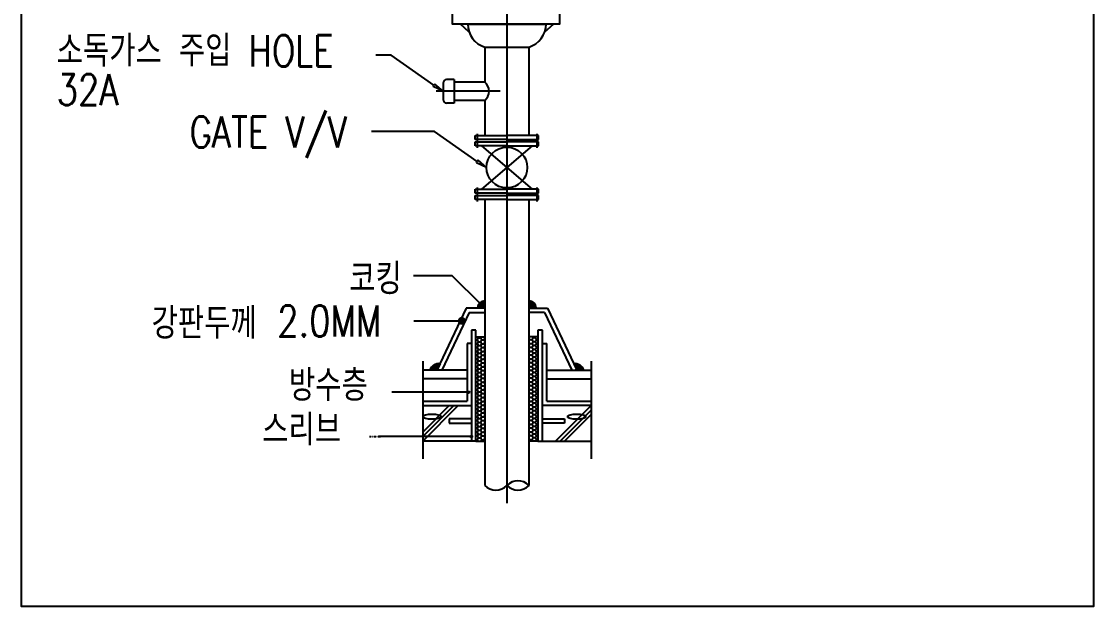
# Model space of a CAD drawing. Header units: millimetres. Extents: x 98929 to 11941380, y 952 to 54154.
# Drawn here: x 107431 to 117791, y 16390 to 22039 of the extents above; entities that cross this region are included whole.
import ezdxf

# ---------------------------------------------------------------- set-up
doc = ezdxf.new("R2010")
doc.units = ezdxf.units.MM
doc.linetypes.add('CENTER', pattern=[2, 1.25, -0.25, 0.25, -0.25])
doc.linetypes.add('DASHDOT', pattern=[1, 0.5, -0.25, 0, -0.25])
for name, color, linetype in [('ASS1OFF', 7, 'Continuous'), ('YHJ', 1, 'Continuous'), ('YHJ-1', 7, 'DASHDOT')]:
    doc.layers.add(name, color=color, linetype=linetype)
doc.styles.add('HGTXT', font='romans.shx', dxfattribs={"bigfont": 'WHGTXT.shx'})

msp = doc.modelspace()

# ---------------------------------------------------------------- hatches: boundary and pattern name
at = {"layer": 'ASS1OFF', "linetype": 'Continuous'}
h = msp.add_hatch(dxfattribs=at)
h.set_pattern_fill('HONEY', color=6, scale=6.748492, style=0)
h.set_pattern_definition([(0, (13242.585, -39764.32), (32.1396938, 18.5558564), [21.426463, -42.852925]), (120, (13242.585, -39764.32), (-32.13969, 18.555863), [21.426463, -42.852925]), (60, (13242.585, -39764.32), (3.8e-06, 37.1117195), [-42.852925, 21.426463])])
h.paths.add_polyline_path([(111821.9, 17987.8), (111907.6, 17987.8), (111907.6, 18993.8), (111821.9, 18993.8)])
h = msp.add_hatch(dxfattribs=at)
h.set_pattern_fill('HONEY', color=6, scale=6.748492, style=0)
h.set_pattern_definition([(180, (211000.803, -39764.32), (-32.1396938, 18.5558564), [21.426463, -42.852925]), (60, (211000.803, -39764.32), (32.13969, 18.555863), [21.426463, -42.852925]), (120, (211000.803, -39764.32), (-3.8e-06, 37.1117195), [-42.852925, 21.426463])])
h.paths.add_polyline_path([(112421.4, 17987.8), (112335.8, 17987.8), (112335.8, 18993.8), (112421.4, 18993.8)])

# ---------------------------------------------------------------- linework, layer by layer
at = {"color": 6}
for p, q in [((111592, 19583.1), (111219.7, 19583.1)), ((111875.7, 19302), (111592, 19583.1)), ((111839.3, 19273.2), (111906.9, 19340.7)), ((111839.3, 19272.3), (111907.6, 19340.5)), ((111907.6, 19272.5), (111839.3, 19272.7)), ((111839.4, 19274.1), (111905.9, 19340.7)), ((111839.4, 19276), (111904.1, 19340.6)), ((111839.4, 19275), (111905, 19340.6)), ((111839.5, 19276.9), (111903.1, 19340.5)), ((111839.6, 19277.9), (111902.1, 19340.5)), ((111839.6, 19278.9), (111901.1, 19340.4)), ((111839.8, 19279.9), (111900.1, 19340.3)), ((111839.9, 19281), (111899.1, 19340.2)), ((111848.6, 19272.6), (111839.9, 19281.3)), ((111840, 19282), (111898, 19340)), ((111849.6, 19272.6), (111840, 19282.1)), ((111840.2, 19283.1), (111897, 19339.9)), ((111850.5, 19272.6), (111840.2, 19282.9)), ((111851.4, 19272.6), (111840.3, 19283.7)), ((111840.4, 19284.2), (111895.9, 19339.7)), ((111852.3, 19272.6), (111840.4, 19284.5)), ((111840.6, 19272.7), (111907.6, 19339.6)), ((111840.6, 19285.3), (111894.8, 19339.5)), ((111853.2, 19272.6), (111840.6, 19285.3)), ((111854.1, 19272.6), (111840.7, 19286)), ((111840.8, 19286.4), (111893.6, 19339.3)), ((111855, 19272.6), (111840.9, 19286.8)), ((111841, 19287.6), (111892.5, 19339)), ((111855.9, 19272.6), (111841, 19287.5)), ((111856.8, 19272.6), (111841.2, 19288.3)), ((111841.3, 19288.8), (111891.3, 19338.7)), ((111857.8, 19272.6), (111841.4, 19289)), ((111841.6, 19272.7), (111907.6, 19338.7)), ((111841.6, 19290), (111890, 19338.4)), ((111858.7, 19272.6), (111841.6, 19289.7)), ((111859.6, 19272.6), (111841.7, 19290.4)), ((111860.5, 19272.6), (111841.9, 19291.1)), ((111842, 19291.2), (111888.8, 19338.1)), ((111861.4, 19272.6), (111842.2, 19291.8)), ((111842.4, 19292.5), (111887.5, 19337.7)), ((111862.3, 19272.6), (111842.4, 19292.5)), ((111842.5, 19272.7), (111907.6, 19337.8)), ((111863.2, 19272.6), (111842.6, 19293.2)), ((111842.8, 19293.9), (111886.2, 19337.2)), ((111864.1, 19272.6), (111842.8, 19293.9)), ((111865, 19272.6), (111843, 19294.6)), ((111843.3, 19295.3), (111884.8, 19336.8)), ((111866, 19272.6), (111843.3, 19295.3)), ((111843.4, 19272.6), (111907.6, 19336.9)), ((111866.9, 19272.6), (111843.5, 19295.9)), ((111843.8, 19296.7), (111883.3, 19336.2)), ((111867.8, 19272.6), (111843.8, 19296.6)), ((111868.7, 19272.6), (111844, 19297.3)), ((111844.3, 19272.6), (111907.6, 19336)), ((111869.6, 19272.6), (111844.3, 19297.9)), ((111844.4, 19298.2), (111881.8, 19335.7)), ((111870.5, 19272.6), (111844.5, 19298.5)), ((111871.4, 19272.6), (111844.8, 19299.2)), ((111845, 19299.8), (111880.3, 19335)), ((111872.3, 19272.6), (111845.1, 19299.8)), ((111845.2, 19272.6), (111907.6, 19335.1)), ((111873.2, 19272.6), (111845.3, 19300.5)), ((111874.2, 19272.6), (111845.6, 19301.1)), ((111845.8, 19301.4), (111878.6, 19334.2)), ((111875.1, 19272.6), (111845.9, 19301.7)), ((111876, 19272.5), (111846.2, 19302.3)), ((111876.9, 19272.5), (111846.5, 19302.9)), ((111846.7, 19303.2), (111876.8, 19333.4)), ((111877.8, 19272.5), (111846.8, 19303.5)), ((111878.7, 19272.5), (111847.1, 19304.1)), ((111879.6, 19272.5), (111847.4, 19304.7)), ((111847.7, 19305.1), (111874.9, 19332.4)), ((111880.5, 19272.5), (111847.8, 19305.3)), ((111881.4, 19272.5), (111848.1, 19305.9)), ((111882.4, 19272.5), (111848.4, 19306.5)), ((111848.8, 19272.6), (111907.6, 19331.4)), ((111883.3, 19272.5), (111848.8, 19307)), ((111848.9, 19307.2), (111872.8, 19331.2)), ((111884.2, 19272.5), (111849.1, 19307.6)), ((111885.1, 19272.5), (111849.4, 19308.2)), ((111849.7, 19272.6), (111907.6, 19330.5)), ((111886, 19272.5), (111849.8, 19308.7)), ((111886.9, 19272.5), (111850.1, 19309.3)), ((111850.3, 19309.6), (111870.4, 19329.7)), ((111887.8, 19272.5), (111850.5, 19309.8)), ((111850.6, 19272.6), (111907.6, 19329.6)), ((111888.7, 19272.5), (111850.9, 19310.4)), ((111889.6, 19272.5), (111851.2, 19310.9)), ((111851.5, 19272.6), (111907.6, 19328.7)), ((111890.6, 19272.5), (111851.6, 19311.5)), ((111891.5, 19272.5), (111852, 19312)), ((111852.3, 19312.5), (111867.6, 19327.7)), ((111892.4, 19272.5), (111852.3, 19312.5)), ((111852.4, 19272.6), (111907.6, 19327.8)), ((111893.3, 19272.5), (111852.7, 19313.1)), ((111894.2, 19272.5), (111853.1, 19313.6)), ((111853.3, 19272.6), (111907.6, 19326.9)), ((111895.1, 19272.5), (111853.5, 19314.1)), ((111896, 19272.5), (111853.9, 19314.6)), ((111854.2, 19272.6), (111907.6, 19326)), ((111896.9, 19272.5), (111854.3, 19315.1)), ((111897.8, 19272.5), (111854.7, 19315.6)), ((111855.1, 19272.6), (111907.6, 19325.1)), ((111855.7, 19316.7), (111863.3, 19324.4)), ((111856, 19272.6), (111907.6, 19324.2)), ((111901.5, 19272.5), (111856.4, 19317.6)), ((111902.4, 19272.5), (111856.8, 19318.1)), ((111856.9, 19272.6), (111907.6, 19323.2)), ((111903.3, 19272.5), (111857.2, 19318.5)), ((111904.2, 19272.5), (111857.7, 19319)), ((111857.9, 19272.6), (111907.6, 19322.3)), ((111905.1, 19272.5), (111858.1, 19319.5)), ((111906, 19272.5), (111858.6, 19319.9)), ((111858.8, 19272.6), (111907.6, 19321.4)), ((111907, 19272.5), (111859, 19320.4)), ((111907.6, 19272.7), (111859.5, 19320.8)), ((111859.7, 19272.6), (111907.6, 19320.5)), ((111907.6, 19273.6), (111859.9, 19321.3)), ((111907.6, 19274.5), (111860.4, 19321.7)), ((111860.6, 19272.6), (111907.6, 19319.6)), ((111907.6, 19275.5), (111860.9, 19322.2)), ((111907.6, 19276.4), (111861.3, 19322.6)), ((111861.5, 19272.6), (111907.6, 19318.7)), ((111907.6, 19277.3), (111861.8, 19323.1)), ((111907.6, 19278.2), (111862.3, 19323.5)), ((111862.4, 19272.6), (111907.6, 19317.8)), ((111863.3, 19272.6), (111907.6, 19316.9)), ((111907.6, 19281.8), (111864.2, 19325.2)), ((111864.2, 19272.6), (111907.6, 19316)), ((111907.6, 19282.7), (111864.7, 19325.6)), ((111865.1, 19272.6), (111907.6, 19315.1)), ((111907.6, 19283.6), (111865.2, 19326)), ((111907.6, 19284.5), (111865.8, 19326.4)), ((111866, 19272.6), (111907.6, 19314.2)), ((111907.6, 19285.4), (111866.3, 19326.8)), ((111907.6, 19286.4), (111866.8, 19327.2)), ((111866.9, 19272.6), (111907.6, 19313.3)), ((111907.6, 19287.3), (111867.3, 19327.5)), ((111907.6, 19288.2), (111867.8, 19327.9)), ((111867.8, 19272.6), (111907.6, 19312.3)), ((111907.6, 19289.1), (111868.4, 19328.3)), ((111868.7, 19272.6), (111907.6, 19311.4)), ((111907.6, 19290), (111868.9, 19328.7)), ((111907.6, 19290.9), (111869.4, 19329)), ((111869.6, 19272.6), (111907.6, 19310.5)), ((111907.6, 19291.8), (111870, 19329.4)), ((111907.6, 19292.7), (111870.5, 19329.8)), ((111870.5, 19272.6), (111907.6, 19309.6)), ((111907.6, 19293.6), (111871.1, 19330.1)), ((111871.4, 19272.6), (111907.6, 19308.7)), ((111907.6, 19294.5), (111871.6, 19330.5)), ((111907.6, 19295.4), (111872.2, 19330.8)), ((111872.3, 19272.6), (111907.6, 19307.8)), ((111907.6, 19296.3), (111872.8, 19331.2)), ((111873.2, 19272.6), (111907.6, 19306.9)), ((111907.6, 19297.3), (111873.4, 19331.5)), ((111907.6, 19298.2), (111873.9, 19331.8)), ((111874.2, 19272.6), (111907.6, 19306)), ((111907.6, 19299.1), (111874.5, 19332.1)), ((111907.6, 19300), (111875.1, 19332.5)), ((111875.1, 19272.6), (111907.6, 19305.1)), ((111907.6, 19300.9), (111875.7, 19332.8)), ((111876, 19272.5), (111907.6, 19304.2)), ((111907.6, 19301.8), (111876.3, 19333.1)), ((111907.6, 19302.7), (111876.9, 19333.4)), ((111876.9, 19272.5), (111907.6, 19303.3)), ((111907.6, 19303.6), (111877.5, 19333.7)), ((111877.8, 19272.5), (111907.6, 19302.4)), ((111907.6, 19304.5), (111878.1, 19334)), ((111907.6, 19305.4), (111878.7, 19334.3)), ((111878.7, 19272.5), (111907.6, 19301.4)), ((111907.6, 19306.3), (111879.3, 19334.6)), ((111879.6, 19272.5), (111907.6, 19300.5)), ((111907.6, 19307.2), (111880, 19334.9)), ((111880.5, 19272.5), (111907.6, 19299.6)), ((111907.6, 19308.2), (111880.6, 19335.1)), ((111907.6, 19309.1), (111881.2, 19335.4)), ((111881.4, 19272.5), (111907.6, 19298.7)), ((111907.6, 19310), (111881.9, 19335.7)), ((111882.3, 19272.5), (111907.6, 19297.8)), ((111907.6, 19310.9), (111882.5, 19335.9)), ((111907.6, 19311.8), (111883.2, 19336.2)), ((111883.2, 19272.5), (111907.6, 19296.9)), ((111907.6, 19312.7), (111883.8, 19336.4)), ((111884.1, 19272.5), (111907.6, 19296)), ((111907.6, 19313.6), (111884.5, 19336.7)), ((111885, 19272.5), (111907.6, 19295.1)), ((111907.6, 19314.5), (111885.2, 19336.9)), ((111907.6, 19315.4), (111885.9, 19337.1)), ((111885.9, 19272.5), (111907.6, 19294.2)), ((111907.6, 19316.3), (111886.5, 19337.4)), ((111886.8, 19272.5), (111907.6, 19293.3)), ((111907.6, 19317.2), (111887.2, 19337.6)), ((111887.7, 19272.5), (111907.6, 19292.4)), ((111907.6, 19318.2), (111887.9, 19337.8)), ((111907.6, 19319.1), (111888.6, 19338)), ((111888.6, 19272.5), (111907.6, 19291.5)), ((111907.6, 19320), (111889.3, 19338.2)), ((111889.5, 19272.5), (111907.6, 19290.5)), ((111907.6, 19320.9), (111890.1, 19338.4)), ((111890.5, 19272.5), (111907.6, 19289.6)), ((111907.6, 19321.8), (111890.8, 19338.6)), ((111891.4, 19272.5), (111907.6, 19288.7)), ((111907.6, 19322.7), (111891.5, 19338.8)), ((111907.6, 19323.6), (111892.2, 19338.9)), ((111892.3, 19272.5), (111907.6, 19287.8)), ((111907.6, 19324.5), (111893, 19339.1)), ((111893.2, 19272.5), (111907.6, 19286.9)), ((111907.6, 19325.4), (111893.7, 19339.3)), ((111894.1, 19272.5), (111907.6, 19286)), ((111907.6, 19326.3), (111894.5, 19339.4)), ((111895, 19272.5), (111907.6, 19285.1)), ((111907.6, 19327.2), (111895.2, 19339.6)), ((111895.9, 19272.5), (111907.6, 19284.2)), ((111907.6, 19328.1), (111896, 19339.7)), ((111907.6, 19329.1), (111896.8, 19339.8)), ((111896.8, 19272.5), (111907.6, 19283.3)), ((111907.6, 19330), (111897.6, 19340)), ((111897.7, 19272.5), (111907.6, 19282.4)), ((111907.6, 19330.9), (111898.4, 19340.1)), ((111898.6, 19272.5), (111907.6, 19281.5)), ((111907.6, 19331.8), (111899.2, 19340.2)), ((111907.6, 19340.7), (111907.6, 19272.5)), ((112335.8, 19340.7), (112335.8, 19272.5)), ((112404, 19272.3), (112335.8, 19340.5)), ((112335.8, 19331.8), (112344.2, 19340.2)), ((112335.8, 19330.9), (112345, 19340.1)), ((112335.8, 19330), (112345.8, 19340)), ((112335.8, 19329.1), (112346.6, 19339.8)), ((112335.8, 19328.1), (112347.4, 19339.7)), ((112335.8, 19327.2), (112348.1, 19339.6)), ((112402.7, 19272.7), (112335.8, 19339.6)), ((112335.8, 19326.3), (112348.9, 19339.4)), ((112335.8, 19325.4), (112349.7, 19339.3)), ((112335.8, 19324.5), (112350.4, 19339.1)), ((112335.8, 19323.6), (112351.2, 19338.9)), ((112335.8, 19322.7), (112351.9, 19338.8)), ((112401.8, 19272.7), (112335.8, 19338.7)), ((112335.8, 19321.8), (112352.6, 19338.6)), ((112335.8, 19320.9), (112353.3, 19338.4)), ((112335.8, 19320), (112354, 19338.2)), ((112335.8, 19319.1), (112354.8, 19338)), ((112335.8, 19318.2), (112355.5, 19337.8)), ((112400.9, 19272.7), (112335.8, 19337.8)), ((112335.8, 19317.2), (112356.2, 19337.6)), ((112335.8, 19316.3), (112356.8, 19337.4)), ((112335.8, 19315.4), (112357.5, 19337.1)), ((112335.8, 19314.5), (112358.2, 19336.9)), ((112400, 19272.6), (112335.8, 19336.9)), ((112335.8, 19313.6), (112358.9, 19336.7)), ((112335.8, 19312.7), (112359.5, 19336.4)), ((112335.8, 19311.8), (112360.2, 19336.2)), ((112399.1, 19272.6), (112335.8, 19336)), ((112335.8, 19310.9), (112360.9, 19335.9)), ((112335.8, 19310), (112361.5, 19335.7)), ((112335.8, 19309.1), (112362.1, 19335.4)), ((112335.8, 19308.2), (112362.8, 19335.1)), ((112398.2, 19272.6), (112335.8, 19335.1)), ((112335.8, 19307.2), (112363.4, 19334.9)), ((112335.8, 19306.3), (112364, 19334.6)), ((112335.8, 19305.4), (112364.7, 19334.3)), ((112335.8, 19304.5), (112365.3, 19334)), ((112335.8, 19303.6), (112365.9, 19333.7)), ((112335.8, 19302.7), (112366.5, 19333.4)), ((112335.8, 19301.8), (112367.1, 19333.1)), ((112335.8, 19300.9), (112367.7, 19332.8)), ((112335.8, 19300), (112368.3, 19332.5)), ((112335.8, 19299.1), (112368.9, 19332.1)), ((112335.8, 19298.2), (112369.5, 19331.8)), ((112335.8, 19297.3), (112370, 19331.5)), ((112394.6, 19272.6), (112335.8, 19331.4)), ((112335.8, 19296.3), (112370.6, 19331.2)), ((112335.8, 19295.4), (112371.2, 19330.8)), ((112393.7, 19272.6), (112335.8, 19330.5)), ((112335.8, 19294.5), (112371.7, 19330.5)), ((112335.8, 19293.6), (112372.3, 19330.1)), ((112335.8, 19292.7), (112372.9, 19329.8)), ((112392.8, 19272.6), (112335.8, 19329.6)), ((112335.8, 19291.8), (112373.4, 19329.4)), ((112335.8, 19290.9), (112373.9, 19329)), ((112391.9, 19272.6), (112335.8, 19328.7)), ((112335.8, 19290), (112374.5, 19328.7)), ((112335.8, 19289.1), (112375, 19328.3)), ((112335.8, 19288.2), (112375.6, 19327.9)), ((112391, 19272.6), (112335.8, 19327.8)), ((112335.8, 19287.3), (112376.1, 19327.5)), ((112335.8, 19286.4), (112376.6, 19327.2)), ((112390.1, 19272.6), (112335.8, 19326.9)), ((112335.8, 19285.4), (112377.1, 19326.8)), ((112335.8, 19284.5), (112377.6, 19326.4)), ((112389.2, 19272.6), (112335.8, 19326)), ((112335.8, 19283.6), (112378.1, 19326)), ((112335.8, 19282.7), (112378.6, 19325.6)), ((112335.8, 19281.8), (112379.1, 19325.2)), ((112388.3, 19272.6), (112335.8, 19325.1)), ((112387.3, 19272.6), (112335.8, 19324.2)), ((112335.8, 19278.2), (112381.1, 19323.5)), ((112386.4, 19272.6), (112335.8, 19323.2)), ((112335.8, 19277.3), (112381.6, 19323.1)), ((112335.8, 19276.4), (112382.1, 19322.6)), ((112385.5, 19272.6), (112335.8, 19322.3)), ((112335.8, 19275.5), (112382.5, 19322.2)), ((112335.8, 19274.5), (112383, 19321.7)), ((112384.6, 19272.6), (112335.8, 19321.4)), ((112335.8, 19273.6), (112383.5, 19321.3)), ((112335.8, 19272.7), (112383.9, 19320.8)), ((112383.7, 19272.6), (112335.8, 19320.5)), ((112382.8, 19272.6), (112335.8, 19319.6)), ((112381.9, 19272.6), (112335.8, 19318.7)), ((112381, 19272.6), (112335.8, 19317.8)), ((112380.1, 19272.6), (112335.8, 19316.9)), ((112379.2, 19272.6), (112335.8, 19316)), ((112378.3, 19272.6), (112335.8, 19315.1)), ((112377.4, 19272.6), (112335.8, 19314.2)), ((112376.5, 19272.6), (112335.8, 19313.3)), ((112375.6, 19272.6), (112335.8, 19312.3)), ((112374.7, 19272.6), (112335.8, 19311.4)), ((112373.8, 19272.6), (112335.8, 19310.5)), ((112372.9, 19272.6), (112335.8, 19309.6)), ((112372, 19272.6), (112335.8, 19308.7)), ((112371, 19272.6), (112335.8, 19307.8)), ((112370.1, 19272.6), (112335.8, 19306.9)), ((112369.2, 19272.6), (112335.8, 19306)), ((112368.3, 19272.6), (112335.8, 19305.1)), ((112367.4, 19272.5), (112335.8, 19304.2)), ((112366.5, 19272.5), (112335.8, 19303.3)), ((112365.6, 19272.5), (112335.8, 19302.4)), ((112364.7, 19272.5), (112335.8, 19301.4)), ((112363.8, 19272.5), (112335.8, 19300.5)), ((112362.9, 19272.5), (112335.8, 19299.6)), ((112362, 19272.5), (112335.8, 19298.7)), ((112361.1, 19272.5), (112335.8, 19297.8)), ((112360.2, 19272.5), (112335.8, 19296.9)), ((112359.3, 19272.5), (112335.8, 19296)), ((112358.4, 19272.5), (112335.8, 19295.1)), ((112357.5, 19272.5), (112335.8, 19294.2)), ((112356.6, 19272.5), (112335.8, 19293.3)), ((112355.7, 19272.5), (112335.8, 19292.4)), ((112354.7, 19272.5), (112335.8, 19291.5)), ((112353.8, 19272.5), (112335.8, 19290.5)), ((112352.9, 19272.5), (112335.8, 19289.6)), ((112352, 19272.5), (112335.8, 19288.7)), ((112351.1, 19272.5), (112335.8, 19287.8)), ((112350.2, 19272.5), (112335.8, 19286.9)), ((112349.3, 19272.5), (112335.8, 19286)), ((112348.4, 19272.5), (112335.8, 19285.1)), ((112347.5, 19272.5), (112335.8, 19284.2)), ((112346.6, 19272.5), (112335.8, 19283.3)), ((112345.7, 19272.5), (112335.8, 19282.4)), ((112344.8, 19272.5), (112335.8, 19281.5)), ((112335.8, 19272.5), (112404, 19272.7)), ((112336.4, 19272.5), (112384.4, 19320.4)), ((112404, 19273.2), (112336.5, 19340.7)), ((112337.3, 19272.5), (112384.8, 19319.9)), ((112404, 19274.1), (112337.4, 19340.7)), ((112338.3, 19272.5), (112385.3, 19319.5)), ((112404, 19275), (112338.4, 19340.6)), ((112339.2, 19272.5), (112385.7, 19319)), ((112404, 19276), (112339.3, 19340.6)), ((112340.1, 19272.5), (112386.1, 19318.5)), ((112403.9, 19276.9), (112340.3, 19340.5)), ((112341, 19272.5), (112386.6, 19318.1)), ((112403.8, 19277.9), (112341.3, 19340.5)), ((112341.9, 19272.5), (112387, 19317.6)), ((112403.7, 19278.9), (112342.3, 19340.4)), ((112403.6, 19279.9), (112343.3, 19340.3)), ((112403.5, 19281), (112344.3, 19340.2)), ((112403.4, 19282), (112345.4, 19340)), ((112345.5, 19272.5), (112388.7, 19315.6)), ((112403.2, 19283.1), (112346.4, 19339.9)), ((112346.5, 19272.5), (112389.1, 19315.1)), ((112347.4, 19272.5), (112389.5, 19314.6)), ((112403, 19284.2), (112347.5, 19339.7)), ((112348.3, 19272.5), (112389.9, 19314.1)), ((112402.8, 19285.3), (112348.6, 19339.5)), ((112349.2, 19272.5), (112390.3, 19313.6)), ((112402.6, 19286.4), (112349.8, 19339.3)), ((112350.1, 19272.5), (112390.7, 19313.1)), ((112402.3, 19287.6), (112350.9, 19339)), ((112351, 19272.5), (112391, 19312.5)), ((112351.9, 19272.5), (112391.4, 19312)), ((112402.1, 19288.8), (112352.1, 19338.7)), ((112352.8, 19272.5), (112391.8, 19311.5)), ((112401.8, 19290), (112353.3, 19338.4)), ((112353.7, 19272.5), (112392.2, 19310.9)), ((112401.4, 19291.2), (112354.6, 19338.1)), ((112354.7, 19272.5), (112392.5, 19310.4)), ((112355.6, 19272.5), (112392.9, 19309.8)), ((112401, 19292.5), (112355.9, 19337.7)), ((112356.5, 19272.5), (112393.3, 19309.3)), ((112400.6, 19293.9), (112357.2, 19337.2)), ((112357.4, 19272.5), (112393.6, 19308.7)), ((112358.3, 19272.5), (112394, 19308.2)), ((112400.1, 19295.3), (112358.6, 19336.8)), ((112359.2, 19272.5), (112394.3, 19307.6)), ((112399.6, 19296.7), (112360, 19336.2)), ((112360.1, 19272.5), (112394.6, 19307)), ((112361, 19272.5), (112395, 19306.5)), ((112399, 19298.2), (112361.5, 19335.7)), ((112361.9, 19272.5), (112395.3, 19305.9)), ((112362.9, 19272.5), (112395.6, 19305.3)), ((112398.3, 19299.8), (112363.1, 19335)), ((112363.8, 19272.5), (112395.9, 19304.7)), ((112364.7, 19272.5), (112396.3, 19304.1)), ((112397.6, 19301.4), (112364.8, 19334.2)), ((112365.6, 19272.5), (112396.6, 19303.5)), ((112396.7, 19303.2), (112366.5, 19333.4)), ((112366.5, 19272.5), (112396.9, 19302.9)), ((112367.4, 19272.5), (112397.2, 19302.3)), ((112368.3, 19272.6), (112397.5, 19301.7)), ((112395.7, 19305.1), (112368.5, 19332.4)), ((112369.2, 19272.6), (112397.8, 19301.1)), ((112370.1, 19272.6), (112398, 19300.5)), ((112394.5, 19307.2), (112370.6, 19331.2)), ((112371.1, 19272.6), (112398.3, 19299.8)), ((112372, 19272.6), (112398.6, 19299.2)), ((112393.1, 19309.6), (112372.9, 19329.7)), ((112372.9, 19272.6), (112398.9, 19298.5)), ((112373.8, 19272.6), (112399.1, 19297.9)), ((112374.7, 19272.6), (112399.4, 19297.3)), ((112375.6, 19272.6), (112399.6, 19296.6)), ((112391.1, 19312.5), (112375.8, 19327.7)), ((112376.5, 19272.6), (112399.9, 19295.9)), ((112377.4, 19272.6), (112400.1, 19295.3)), ((112378.3, 19272.6), (112400.4, 19294.6)), ((112379.3, 19272.6), (112400.6, 19293.9)), ((112387.7, 19316.7), (112380.1, 19324.4)), ((112380.2, 19272.6), (112400.8, 19293.2)), ((112381.1, 19272.6), (112401, 19292.5)), ((112382, 19272.6), (112401.2, 19291.8)), ((112382.9, 19272.6), (112401.4, 19291.1)), ((112383.8, 19272.6), (112401.6, 19290.4)), ((112384.7, 19272.6), (112401.8, 19289.7)), ((112385.6, 19272.6), (112402, 19289)), ((112386.5, 19272.6), (112402.2, 19288.3)), ((112387.5, 19272.6), (112402.4, 19287.5)), ((112388.4, 19272.6), (112402.5, 19286.8)), ((112389.3, 19272.6), (112402.7, 19286)), ((112390.2, 19272.6), (112402.8, 19285.3)), ((112391.1, 19272.6), (112403, 19284.5)), ((112392, 19272.6), (112403.1, 19283.7)), ((112392.9, 19272.6), (112403.2, 19282.9)), ((112393.8, 19272.6), (112403.4, 19282.1)), ((112394.7, 19272.6), (112403.5, 19281.3)), ((111685.2, 19144), (111222.4, 19144)), ((111308.1, 18758.6), (111308.1, 17816.5)), ((112935.3, 18758.6), (112935.3, 17816.5)), ((111446.1, 18672.9), (111377.9, 18673.2)), ((111378.1, 18673.9), (111434, 18729.7)), ((111378.3, 18673.2), (111435.4, 18730.2)), ((111378.7, 18675.3), (111432.5, 18729.2)), ((111379.2, 18673.2), (111436.8, 18730.7)), ((111379.3, 18676.8), (111431, 18728.6)), ((111379.9, 18678.4), (111429.5, 18727.9)), ((111380.1, 18673.1), (111438.1, 18731.1)), ((111387.2, 18673.1), (111380.5, 18679.8)), ((111380.6, 18680), (111427.8, 18727.2)), ((111388.1, 18673.1), (111380.8, 18680.4)), ((111381, 18673.1), (111439.4, 18731.5)), ((111389, 18673.1), (111381.1, 18681)), ((111381.4, 18681.7), (111426.2, 18726.5)), ((111389.9, 18673.1), (111381.4, 18681.6)), ((111390.8, 18673.1), (111381.7, 18682.2)), ((111391.7, 18673.1), (111382, 18682.9)), ((111382.3, 18683.5), (111424.4, 18725.6)), ((111392.6, 18673.1), (111382.3, 18683.5)), ((111393.5, 18673.1), (111382.6, 18684.1)), ((111394.4, 18673.1), (111382.9, 18684.7)), ((111383.2, 18685.3), (111422.5, 18724.6)), ((111395.4, 18673.1), (111383.2, 18685.3)), ((111396.3, 18673.1), (111383.5, 18685.9)), ((111397.2, 18673.1), (111383.8, 18686.5)), ((111398.1, 18673.1), (111384.1, 18687)), ((111384.3, 18687.3), (111420.5, 18723.6)), ((111399, 18673.1), (111384.5, 18687.6)), ((111399.9, 18673.1), (111384.8, 18688.2)), ((111400.8, 18673.1), (111385.1, 18688.8)), ((111385.5, 18689.4), (111418.4, 18722.3)), ((111401.7, 18673.1), (111385.5, 18689.4)), ((111402.6, 18673.1), (111385.8, 18689.9)), ((111403.6, 18673.1), (111386.1, 18690.5)), ((111404.5, 18673.1), (111386.5, 18691)), ((111405.4, 18673.1), (111386.8, 18691.6)), ((111387, 18691.8), (111416.1, 18720.9)), ((111406.3, 18673.1), (111387.2, 18692.2)), ((111387.4, 18673.1), (111447.9, 18733.6)), ((111407.2, 18673.1), (111387.5, 18692.7)), ((111408.1, 18673.1), (111387.9, 18693.3)), ((111388.3, 18673.1), (111449, 18733.9)), ((111409, 18673.1), (111388.3, 18693.8)), ((111409.9, 18673.1), (111388.6, 18694.4)), ((111388.7, 18694.4), (111413.4, 18719.2)), ((111410.8, 18673.1), (111389, 18694.9)), ((111389.2, 18673.1), (111450.1, 18734.1)), ((111411.8, 18673.1), (111389.4, 18695.4)), ((111412.7, 18673), (111389.8, 18696)), ((111390.1, 18673.1), (111451.2, 18734.2)), ((111413.6, 18673), (111390.1, 18696.5)), ((111414.5, 18673), (111390.5, 18697)), ((111390.9, 18697.6), (111410.3, 18716.9)), ((111415.4, 18673), (111390.9, 18697.5)), ((111391, 18673.1), (111452.3, 18734.4)), ((111416.3, 18673), (111391.3, 18698.1)), ((111417.2, 18673), (111391.7, 18698.6)), ((111391.9, 18673.1), (111453.3, 18734.6)), ((111418.1, 18673), (111392.1, 18699.1)), ((111419, 18673), (111392.5, 18699.6)), ((111392.8, 18673.1), (111454.4, 18734.7)), ((111420, 18673), (111392.9, 18700.1)), ((111420.9, 18673), (111393.3, 18700.6)), ((111393.7, 18673.1), (111455.4, 18734.8)), ((111421.8, 18673), (111393.7, 18701.1)), ((111422.7, 18673), (111394.1, 18701.6)), ((111394.4, 18701.9), (111405.9, 18713.5)), ((111423.6, 18673), (111394.5, 18702.1)), ((111394.6, 18673.1), (111456.5, 18734.9)), ((111424.5, 18673), (111394.9, 18702.6)), ((111425.4, 18673), (111395.4, 18703.1)), ((111395.5, 18673.1), (111457.5, 18735)), ((111426.3, 18673), (111395.8, 18703.6)), ((111427.2, 18673), (111396.2, 18704)), ((111396.4, 18673.1), (111458.5, 18735.1)), ((111428.2, 18673), (111396.6, 18704.5)), ((111429.1, 18673), (111397.1, 18705)), ((111397.3, 18673.1), (111459.4, 18735.2)), ((111430, 18673), (111397.5, 18705.5)), ((111430.9, 18673), (111397.9, 18705.9)), ((111398.2, 18673.1), (111460.4, 18735.3)), ((111431.8, 18673), (111398.4, 18706.4)), ((111432.7, 18673), (111398.8, 18706.9)), ((111399.1, 18673.1), (111461.4, 18735.3)), ((111433.6, 18673), (111399.3, 18707.3)), ((111434.5, 18673), (111399.7, 18707.8)), ((111400, 18673.1), (111462.3, 18735.4)), ((111435.4, 18673), (111400.2, 18708.2)), ((111436.4, 18673), (111400.6, 18708.7)), ((111401, 18673.1), (111463.3, 18735.4)), ((111437.3, 18673), (111401.1, 18709.1)), ((111438.2, 18673), (111401.6, 18709.6)), ((111401.9, 18673.1), (111464.2, 18735.4)), ((111439.1, 18673), (111402, 18710)), ((111440, 18673), (111402.5, 18710.5)), ((111402.8, 18673.1), (111465.1, 18735.5)), ((111440.9, 18673), (111403, 18710.9)), ((111441.8, 18673), (111403.4, 18711.3)), ((111403.7, 18673.1), (111466.1, 18735.5)), ((111442.7, 18673), (111403.9, 18711.8)), ((111443.6, 18673), (111404.4, 18712.2)), ((111404.6, 18673.1), (111467, 18735.5)), ((111444.6, 18673), (111404.9, 18712.6)), ((111445.9, 18672.5), (111405.4, 18713)), ((111405.5, 18673.1), (111467.9, 18735.4)), ((111446.4, 18672.9), (111405.9, 18713.4)), ((111406.4, 18673.1), (111468.7, 18735.4)), ((111446.5, 18673.7), (111406.4, 18713.9)), ((111446.8, 18674.4), (111406.9, 18714.3)), ((111447.1, 18675), (111407.4, 18714.7)), ((111447.4, 18675.6), (111407.9, 18715.1)), ((111447.7, 18676.2), (111408.4, 18715.5)), ((111448, 18676.8), (111408.9, 18715.9)), ((111448.2, 18677.4), (111409.4, 18716.3)), ((111448.5, 18678.1), (111409.9, 18716.7)), ((111448.8, 18678.7), (111410.4, 18717.1)), ((111410.9, 18673.1), (111473.1, 18735.2)), ((111449.1, 18679.3), (111411, 18717.4)), ((111449.4, 18679.9), (111411.5, 18717.8)), ((111411.8, 18673.1), (111473.9, 18735.2)), ((111449.7, 18680.5), (111412, 18718.2)), ((111450, 18681.1), (111412.6, 18718.6)), ((111412.7, 18673), (111474.8, 18735.1)), ((111450.3, 18681.7), (111413.1, 18718.9)), ((111413.6, 18673), (111475.6, 18735)), ((111450.6, 18682.4), (111413.6, 18719.3)), ((111450.9, 18683), (111414.2, 18719.7)), ((111414.5, 18673), (111474.8, 18733.3)), ((111451.2, 18683.6), (111414.7, 18720)), ((111451.5, 18684.2), (111415.3, 18720.4)), ((111415.4, 18673), (111473.9, 18731.6)), ((111451.8, 18684.8), (111415.8, 18720.8)), ((111416.3, 18673), (111473.1, 18729.8)), ((111452, 18685.4), (111416.4, 18721.1)), ((111452.3, 18686.1), (111416.9, 18721.5)), ((111452.6, 18686.7), (111417.5, 18721.8)), ((111452.9, 18687.3), (111418.1, 18722.1)), ((111453.2, 18687.9), (111418.6, 18722.5)), ((111453.5, 18688.5), (111419.2, 18722.8)), ((111453.8, 18689.1), (111419.8, 18723.1)), ((111454.1, 18689.8), (111420.4, 18723.5)), ((111454.4, 18690.4), (111421, 18723.8)), ((111454.7, 18691), (111421.6, 18724.1)), ((111455, 18691.6), (111422.1, 18724.4)), ((111455.3, 18692.2), (111422.7, 18724.7)), ((111422.7, 18673), (111467.4, 18717.7)), ((111455.6, 18692.8), (111423.3, 18725.1)), ((111423.6, 18673), (111466.6, 18716)), ((111455.9, 18693.4), (111423.9, 18725.4)), ((111456.1, 18694.1), (111424.5, 18725.7)), ((111424.5, 18673), (111465.7, 18714.2)), ((111456.4, 18694.7), (111425.1, 18726)), ((111425.4, 18673), (111464.9, 18712.5)), ((111456.7, 18695.3), (111425.8, 18726.3)), ((111426.3, 18673), (111464.1, 18710.8)), ((111457, 18695.9), (111426.4, 18726.6)), ((111457.3, 18696.5), (111427, 18726.8)), ((111427.2, 18673), (111463.3, 18709.1)), ((111457.6, 18697.1), (111427.6, 18727.1)), ((111428.1, 18673), (111462.4, 18707.3)), ((111457.9, 18697.8), (111428.2, 18727.4)), ((111458.2, 18698.4), (111428.9, 18727.7)), ((111429, 18673), (111461.6, 18705.6)), ((111458.5, 18699), (111429.5, 18728)), ((111429.9, 18673), (111460.8, 18703.9)), ((111458.8, 18699.6), (111430.2, 18728.2)), ((111459.1, 18700.2), (111430.8, 18728.5)), ((111430.8, 18673), (111460, 18702.1)), ((111459.4, 18700.8), (111431.4, 18728.8)), ((111431.7, 18673), (111459.2, 18700.4)), ((111459.7, 18701.5), (111432.1, 18729)), ((111432.6, 18673), (111458.3, 18698.7)), ((111459.9, 18702.1), (111432.8, 18729.3)), ((111460.2, 18702.7), (111433.4, 18729.5)), ((111433.6, 18673), (111457.5, 18696.9)), ((111460.5, 18703.3), (111434.1, 18729.8)), ((111434.5, 18673), (111456.7, 18695.2)), ((111460.8, 18703.9), (111434.7, 18730)), ((111461.1, 18704.5), (111435.4, 18730.2)), ((111435.4, 18673), (111455.9, 18693.5)), ((111461.4, 18705.2), (111436.1, 18730.5)), ((111436.3, 18673), (111455, 18691.8)), ((111461.7, 18705.8), (111436.8, 18730.7)), ((111437.2, 18673), (111454.2, 18690)), ((111462, 18706.4), (111437.5, 18730.9)), ((111462.3, 18707), (111438.1, 18731.1)), ((111462.6, 18707.6), (111438.8, 18731.4)), ((111462.9, 18708.2), (111439.5, 18731.6)), ((111463.2, 18708.8), (111440.2, 18731.8)), ((111463.5, 18709.5), (111440.9, 18732)), ((111463.7, 18710.1), (111441.7, 18732.2)), ((111464, 18710.7), (111442.4, 18732.4)), ((111464.3, 18711.3), (111443.1, 18732.6)), ((111464.6, 18711.9), (111443.8, 18732.7)), ((111464.9, 18712.5), (111444.6, 18732.9)), ((111465.2, 18713.2), (111445.3, 18733.1)), ((111465.5, 18713.8), (111446, 18733.2)), ((111475.6, 18735), (111446.1, 18672.9)), ((111465.8, 18714.4), (111446.8, 18733.4)), ((111466.1, 18715), (111447.5, 18733.6)), ((111466.4, 18715.6), (111448.3, 18733.7)), ((111466.7, 18716.2), (111449, 18733.9)), ((111467, 18716.9), (111449.8, 18734)), ((111467.3, 18717.5), (111450.6, 18734.1)), ((111467.6, 18718.1), (111451.4, 18734.3)), ((111467.8, 18718.7), (111452.2, 18734.4)), ((111468.1, 18719.3), (111452.9, 18734.5)), ((111468.4, 18719.9), (111453.7, 18734.6)), ((111468.7, 18720.5), (111454.5, 18734.7)), ((111469, 18721.2), (111455.4, 18734.8)), ((111469.3, 18721.8), (111456.2, 18734.9)), ((111469.6, 18722.4), (111457, 18735)), ((111469.9, 18723), (111457.8, 18735.1)), ((111470.2, 18723.6), (111458.7, 18735.2)), ((111470.5, 18724.2), (111459.5, 18735.2)), ((111470.8, 18724.9), (111460.4, 18735.3)), ((111471.1, 18725.5), (111461.2, 18735.3)), ((111471.4, 18726.1), (111462.1, 18735.4)), ((111471.6, 18726.7), (111463, 18735.4)), ((111471.9, 18727.3), (111463.8, 18735.4)), ((111472.2, 18727.9), (111464.7, 18735.4)), ((111472.5, 18728.6), (111465.6, 18735.5)), ((112829.8, 18673), (112767.8, 18735)), ((112767.8, 18735), (112797.3, 18672.9)), ((112830.7, 18673), (112768.6, 18735.1)), ((112828.9, 18673), (112768.6, 18733.3)), ((112827.9, 18673), (112769.4, 18731.6)), ((112831.6, 18673.1), (112769.5, 18735.2)), ((112832.5, 18673.1), (112770.3, 18735.2)), ((112827, 18673), (112770.3, 18729.8)), ((112770.9, 18728.6), (112777.8, 18735.5)), ((112771.2, 18727.9), (112778.7, 18735.4)), ((112771.4, 18727.3), (112779.6, 18735.4)), ((112771.7, 18726.7), (112780.4, 18735.4)), ((112772, 18726.1), (112781.3, 18735.4)), ((112772.3, 18725.5), (112782.2, 18735.3)), ((112772.6, 18724.9), (112783, 18735.3)), ((112772.9, 18724.2), (112783.9, 18735.2)), ((112773.2, 18723.6), (112784.7, 18735.2)), ((112773.5, 18723), (112785.6, 18735.1)), ((112773.8, 18722.4), (112786.4, 18735)), ((112774.1, 18721.8), (112787.2, 18734.9)), ((112774.4, 18721.2), (112788, 18734.8)), ((112837, 18673.1), (112774.6, 18735.4)), ((112774.7, 18720.5), (112788.8, 18734.7)), ((112775, 18719.9), (112789.6, 18734.6)), ((112775.3, 18719.3), (112790.4, 18734.5)), ((112837.9, 18673.1), (112775.5, 18735.4)), ((112775.5, 18718.7), (112791.2, 18734.4)), ((112775.8, 18718.1), (112792, 18734.3)), ((112820.7, 18673), (112776, 18717.7)), ((112776.1, 18717.5), (112792.8, 18734.1)), ((112838.8, 18673.1), (112776.4, 18735.5)), ((112776.4, 18716.9), (112793.6, 18734)), ((112776.7, 18716.2), (112794.3, 18733.9)), ((112819.8, 18673), (112776.8, 18716)), ((112777, 18715.6), (112795.1, 18733.7)), ((112839.7, 18673.1), (112777.3, 18735.5)), ((112777.3, 18715), (112795.9, 18733.6)), ((112777.6, 18714.4), (112796.6, 18733.4)), ((112818.9, 18673), (112777.7, 18714.2)), ((112777.9, 18713.8), (112797.4, 18733.2)), ((112778.2, 18713.2), (112798.1, 18733.1)), ((112840.6, 18673.1), (112778.3, 18735.5)), ((112778.5, 18712.5), (112798.8, 18732.9)), ((112818, 18673), (112778.5, 18712.5)), ((112778.8, 18711.9), (112799.6, 18732.7)), ((112779.1, 18711.3), (112800.3, 18732.6)), ((112841.5, 18673.1), (112779.2, 18735.4)), ((112779.3, 18710.7), (112801, 18732.4)), ((112817.1, 18673), (112779.3, 18710.8)), ((112779.6, 18710.1), (112801.7, 18732.2)), ((112779.9, 18709.5), (112802.4, 18732)), ((112842.4, 18673.1), (112780.1, 18735.4)), ((112816.2, 18673), (112780.1, 18709.1)), ((112780.2, 18708.8), (112803.2, 18731.8)), ((112780.5, 18708.2), (112803.9, 18731.6)), ((112780.8, 18707.6), (112804.6, 18731.4)), ((112815.3, 18673), (112780.9, 18707.3)), ((112843.3, 18673.1), (112781.1, 18735.4)), ((112781.1, 18707), (112805.2, 18731.1)), ((112781.4, 18706.4), (112805.9, 18730.9)), ((112781.7, 18705.8), (112806.6, 18730.7)), ((112814.4, 18673), (112781.8, 18705.6)), ((112844.2, 18673.1), (112782, 18735.3)), ((112782, 18705.2), (112807.3, 18730.5)), ((112782.3, 18704.5), (112808, 18730.2)), ((112782.6, 18703.9), (112808.6, 18730)), ((112813.5, 18673), (112782.6, 18703.9)), ((112782.9, 18703.3), (112809.3, 18729.8)), ((112845.2, 18673.1), (112783, 18735.3)), ((112783.1, 18702.7), (112810, 18729.5)), ((112783.4, 18702.1), (112810.6, 18729.3)), ((112812.6, 18673), (112783.4, 18702.1)), ((112783.7, 18701.5), (112811.3, 18729)), ((112846.1, 18673.1), (112783.9, 18735.2)), ((112784, 18700.8), (112811.9, 18728.8)), ((112811.6, 18673), (112784.2, 18700.4)), ((112784.3, 18700.2), (112812.6, 18728.5)), ((112784.6, 18699.6), (112813.2, 18728.2)), ((112847, 18673.1), (112784.9, 18735.1)), ((112784.9, 18699), (112813.9, 18728)), ((112810.7, 18673), (112785.1, 18698.7)), ((112785.2, 18698.4), (112814.5, 18727.7)), ((112785.5, 18697.8), (112815.1, 18727.4)), ((112785.8, 18697.1), (112815.8, 18727.1)), ((112847.9, 18673.1), (112785.9, 18735)), ((112809.8, 18673), (112785.9, 18696.9)), ((112786.1, 18696.5), (112816.4, 18726.8)), ((112786.4, 18695.9), (112817, 18726.6)), ((112786.7, 18695.3), (112817.6, 18726.3)), ((112808.9, 18673), (112786.7, 18695.2)), ((112848.8, 18673.1), (112786.9, 18734.9)), ((112787, 18694.7), (112818.2, 18726)), ((112787.2, 18694.1), (112818.8, 18725.7)), ((112787.5, 18693.4), (112819.5, 18725.4)), ((112808, 18673), (112787.5, 18693.5)), ((112787.8, 18692.8), (112820.1, 18725.1)), ((112849.7, 18673.1), (112788, 18734.8)), ((112788.1, 18692.2), (112820.7, 18724.7)), ((112807.1, 18673), (112788.3, 18691.8)), ((112788.4, 18691.6), (112821.2, 18724.4)), ((112788.7, 18691), (112821.8, 18724.1)), ((112850.6, 18673.1), (112789, 18734.7)), ((112789, 18690.4), (112822.4, 18723.8)), ((112806.2, 18673), (112789.2, 18690)), ((112789.3, 18689.8), (112823, 18723.5)), ((112789.6, 18689.1), (112823.6, 18723.1)), ((112789.9, 18688.5), (112824.2, 18722.8)), ((112851.5, 18673.1), (112790, 18734.6)), ((112790.2, 18687.9), (112824.7, 18722.5)), ((112790.5, 18687.3), (112825.3, 18722.1)), ((112790.8, 18686.7), (112825.9, 18721.8)), ((112791, 18686.1), (112826.4, 18721.5)), ((112852.4, 18673.1), (112791.1, 18734.4)), ((112791.3, 18685.4), (112827, 18721.1)), ((112791.6, 18684.8), (112827.6, 18720.8)), ((112791.9, 18684.2), (112828.1, 18720.4)), ((112853.3, 18673.1), (112792.2, 18734.2)), ((112792.2, 18683.6), (112828.7, 18720)), ((112792.5, 18683), (112829.2, 18719.7)), ((112792.8, 18682.4), (112829.7, 18719.3)), ((112793.1, 18681.7), (112830.3, 18718.9)), ((112854.2, 18673.1), (112793.3, 18734.1)), ((112793.4, 18681.1), (112830.8, 18718.6)), ((112793.7, 18680.5), (112831.4, 18718.2)), ((112794, 18679.9), (112831.9, 18717.8)), ((112794.3, 18679.3), (112832.4, 18717.4)), ((112855.1, 18673.1), (112794.4, 18733.9)), ((112794.6, 18678.7), (112832.9, 18717.1)), ((112794.9, 18678.1), (112833.5, 18716.7)), ((112795.1, 18677.4), (112834, 18716.3)), ((112795.4, 18676.8), (112834.5, 18715.9)), ((112856, 18673.1), (112795.5, 18733.6)), ((112795.7, 18676.2), (112835, 18715.5)), ((112796, 18675.6), (112835.5, 18715.1)), ((112796.3, 18675), (112836, 18714.7)), ((112796.6, 18674.4), (112836.5, 18714.3)), ((112796.9, 18673.7), (112837, 18713.9)), ((112797, 18672.9), (112837.5, 18713.4)), ((112797.3, 18672.9), (112865.5, 18673.2)), ((112797.5, 18672.5), (112838, 18713)), ((112798.8, 18673), (112838.5, 18712.6)), ((112799.7, 18673), (112839, 18712.2)), ((112800.7, 18673), (112839.5, 18711.8)), ((112801.6, 18673), (112839.9, 18711.3)), ((112802.5, 18673), (112840.4, 18710.9)), ((112803.4, 18673), (112840.9, 18710.5)), ((112862.4, 18673.1), (112804, 18731.5)), ((112804.3, 18673), (112841.4, 18710)), ((112805.2, 18673), (112841.8, 18709.6)), ((112863.3, 18673.1), (112805.3, 18731.1)), ((112806.1, 18673), (112842.3, 18709.1)), ((112864.2, 18673.2), (112806.6, 18730.7)), ((112807, 18673), (112842.7, 18708.7)), ((112807.9, 18673), (112843.2, 18708.2)), ((112865.1, 18673.2), (112808, 18730.2)), ((112808.9, 18673), (112843.7, 18707.8)), ((112865.3, 18673.9), (112809.4, 18729.7)), ((112809.8, 18673), (112844.1, 18707.3)), ((112810.7, 18673), (112844.6, 18706.9)), ((112864.7, 18675.3), (112810.9, 18729.2)), ((112811.6, 18673), (112845, 18706.4)), ((112864.1, 18676.8), (112812.4, 18728.6)), ((112812.5, 18673), (112845.4, 18705.9)), ((112813.4, 18673), (112845.9, 18705.5)), ((112863.5, 18678.4), (112813.9, 18727.9)), ((112814.3, 18673), (112846.3, 18705)), ((112815.2, 18673), (112846.8, 18704.5)), ((112862.8, 18680), (112815.5, 18727.2)), ((112816.1, 18673), (112847.2, 18704)), ((112817.1, 18673), (112847.6, 18703.6)), ((112862, 18681.7), (112817.2, 18726.5)), ((112818, 18673), (112848, 18703.1)), ((112818.9, 18673), (112848.5, 18702.6)), ((112861.1, 18683.5), (112819, 18725.6)), ((112819.8, 18673), (112848.9, 18702.1)), ((112820.7, 18673), (112849.3, 18701.6)), ((112860.2, 18685.3), (112820.9, 18724.6)), ((112821.6, 18673), (112849.7, 18701.1)), ((112822.5, 18673), (112850.1, 18700.6)), ((112859.1, 18687.3), (112822.8, 18723.6)), ((112823.4, 18673), (112850.5, 18700.1)), ((112824.3, 18673), (112850.9, 18699.6)), ((112857.9, 18689.4), (112825, 18722.3)), ((112825.3, 18673), (112851.3, 18699.1)), ((112826.2, 18673), (112851.7, 18698.6)), ((112827.1, 18673), (112852.1, 18698.1)), ((112856.4, 18691.8), (112827.3, 18720.9)), ((112828, 18673), (112852.5, 18697.5)), ((112828.9, 18673), (112852.9, 18697)), ((112829.8, 18673), (112853.3, 18696.5)), ((112854.7, 18694.4), (112830, 18719.2)), ((112830.7, 18673), (112853.6, 18696)), ((112831.6, 18673.1), (112854, 18695.4)), ((112832.5, 18673.1), (112854.4, 18694.9)), ((112852.4, 18697.6), (112833.1, 18716.9)), ((112833.5, 18673.1), (112854.8, 18694.4)), ((112834.4, 18673.1), (112855.1, 18693.8)), ((112835.3, 18673.1), (112855.5, 18693.3)), ((112836.2, 18673.1), (112855.8, 18692.7)), ((112837.1, 18673.1), (112856.2, 18692.2)), ((112849, 18701.9), (112837.5, 18713.5)), ((112838, 18673.1), (112856.5, 18691.6)), ((112838.9, 18673.1), (112856.9, 18691)), ((112839.8, 18673.1), (112857.2, 18690.5)), ((112840.7, 18673.1), (112857.6, 18689.9)), ((112841.7, 18673.1), (112857.9, 18689.4)), ((112842.6, 18673.1), (112858.3, 18688.8)), ((112843.5, 18673.1), (112858.6, 18688.2)), ((112844.4, 18673.1), (112858.9, 18687.6)), ((112845.3, 18673.1), (112859.2, 18687)), ((112846.2, 18673.1), (112859.6, 18686.5)), ((112847.1, 18673.1), (112859.9, 18685.9)), ((112848, 18673.1), (112860.2, 18685.3)), ((112848.9, 18673.1), (112860.5, 18684.7)), ((112849.9, 18673.1), (112860.8, 18684.1)), ((112850.8, 18673.1), (112861.1, 18683.5)), ((112851.7, 18673.1), (112861.4, 18682.9)), ((112852.6, 18673.1), (112861.7, 18682.2)), ((112853.5, 18673.1), (112862, 18681.6)), ((112854.4, 18673.1), (112862.3, 18681)), ((112855.3, 18673.1), (112862.6, 18680.4)), ((112856.2, 18673.1), (112862.9, 18679.8)), ((111752.7, 18458.8), (111008.3, 18458.8)), ((111308.1, 17987.8), (111650.7, 18330.4)), ((111308.1, 18030.6), (111607.8, 18330.4)), ((111308.1, 18073.4), (111565, 18330.4)), ((112592.7, 17987.8), (112935.3, 18330.4)), ((112635.6, 17987.8), (112935.3, 18287.6)), ((112678.4, 17987.8), (112935.3, 18244.7)), ((111779.1, 18030.6), (110879.9, 18030.6))]:
    msp.add_line(p, q, dxfattribs=at)
at = {"color": 6, "linetype": 'Continuous'}
msp.add_lwpolyline([(107430.6, 27051.8), (117790.9, 27051.8), (117790.9, 16389.9), (107430.6, 16389.9)], close=True, dxfattribs=at)
at = {"color": 6}
for centre, radius, start, end in [((111907.6, 19272.5), 68.2, 90, 179.8248), ((112335.8, 19272.5), 68.2, 0.1752, 90), ((111466.3, 18641.6), 93.9, 84.31884, 160.33645), ((112777.1, 18641.6), 93.9, 19.66355, 95.68116), ((111356, 18157.9), 82.9, 103.63302, 120.35037), ((111381.7, 18051.8), 192.1, 95.73677, 103.63302), ((111398.9, 17881.1), 363.6, 90, 95.73677), ((111398.9, 17881.1), 363.6, 84.26323, 90), ((111416, 18051.8), 192.1, 76.36698, 84.26323), ((111441.8, 18157.9), 82.9, 59.64963, 76.36698), ((112753, 18157.9), 82.9, 103.63302, 120.35037), ((112778.8, 18051.8), 192.1, 95.73677, 103.63302), ((112795.9, 17881.1), 363.6, 90, 95.73677), ((112795.9, 17881.1), 363.6, 84.26323, 90), ((112813.1, 18051.8), 192.1, 76.36698, 84.26323), ((112838.8, 18157.9), 82.9, 59.64963, 76.36698), ((111317.7, 18223.3), 7.08, 120.35037, 180), ((111317.7, 18223.3), 7.08, 180, 239.64963), ((111356, 18288.8), 82.9, 239.64963, 256.36698), ((111381.7, 18394.9), 192.1, 256.36698, 264.26323), ((111398.9, 18565.5), 363.6, 264.26323, 270), ((111398.9, 18565.5), 363.6, 270, 275.73677), ((111416, 18394.9), 192.1, 275.73677, 283.63302), ((111441.8, 18288.8), 82.9, 283.63302, 300.35037), ((111480.1, 18223.3), 7.08, 0, 59.64963), ((111480.1, 18223.3), 7.08, 300.35037, 0), ((112714.7, 18223.3), 7.08, 120.35037, 180), ((112714.7, 18223.3), 7.08, 180, 239.64963), ((112753, 18288.8), 82.9, 239.64963, 256.36698), ((112778.8, 18394.9), 192.1, 256.36698, 264.26323), ((112795.9, 18565.5), 363.6, 264.26323, 270), ((112795.9, 18565.5), 363.6, 270, 275.73677), ((112813.1, 18394.9), 192.1, 275.73677, 283.63302), ((112838.8, 18288.8), 82.9, 283.63302, 300.35037), ((112877.1, 18223.3), 7.08, 0, 59.64963), ((112877.1, 18223.3), 7.08, 300.35037, 0)]:
    msp.add_arc(centre, radius, start, end, dxfattribs=at)
at = {"layer": 'ASS1OFF', "color": 6, "linetype": 'Continuous'}
for p, q in [((111755.5, 21939.8), (111671.8, 22011.9)), ((111743.2, 22011.9), (112500.2, 22011.9)), ((112487.9, 21939.8), (112571.6, 22011.9)), ((111907.6, 21792), (112335.8, 21792)), ((111907.6, 21792), (112335.8, 21792)), ((111003.7, 21713.5), (110854.3, 21713.5)), ((111416.5, 21422.7), (111003.7, 21713.5)), ((111611.1, 21478.2), (111539.7, 21478.2)), ((111611.1, 21478.2), (111611.1, 21251.8)), ((111907.6, 21454.4), (111611.1, 21454.4)), ((111408.4, 21410.1), (111416.5, 21422.7)), ((111505.9, 21365), (111408.4, 21410.1)), ((111424.6, 21435.2), (111416.5, 21422.7)), ((111505.9, 21365), (111424.6, 21435.2)), ((111505.9, 21444.5), (111505.9, 21285.5)), ((111611.1, 21251.8), (111539.7, 21251.8)), ((111907.6, 21275.6), (111611.1, 21275.6)), ((111422.1, 20977.7), (110812.3, 20977.7)), ((111834.9, 20686.9), (111422.1, 20977.7)), ((111815.1, 20898.1), (111815.1, 20938)), ((111815.1, 20938), (112121.7, 20938)), ((111833.8, 20954.2), (111833.8, 20819.3)), ((112428.3, 20938), (112121.7, 20938)), ((112409.6, 20954.2), (112409.6, 20819.3)), ((112428.3, 20898.1), (112428.3, 20938)), ((112121.7, 20898.1), (111815.1, 20898.1)), ((111815.1, 20877.4), (112121.7, 20877.4)), ((111815.1, 20837.5), (111815.1, 20877.4)), ((112121.7, 20837.5), (111815.1, 20837.5)), ((112366.8, 20837.5), (111876.6, 20420.8)), ((111876.6, 20837.5), (112366.8, 20420.8)), ((112121.7, 20898.1), (112428.3, 20898.1)), ((112428.3, 20877.4), (112121.7, 20877.4)), ((112121.7, 20837.5), (112428.3, 20837.5)), ((112428.3, 20837.5), (112428.3, 20877.4)), ((111826.8, 20674.3), (111834.9, 20686.9)), ((111924.4, 20629.2), (111826.8, 20674.3)), ((111843.1, 20699.4), (111834.9, 20686.9)), ((111924.4, 20629.2), (111843.1, 20699.4)), ((111815.1, 20420.8), (112121.7, 20420.8)), ((111815.1, 20381), (111815.1, 20420.8)), ((111833.8, 20437.1), (111833.8, 20302.1)), ((112428.3, 20420.8), (112121.7, 20420.8)), ((112409.6, 20437.1), (112409.6, 20302.1)), ((112428.3, 20381), (112428.3, 20420.8)), ((112121.7, 20381), (111815.1, 20381)), ((111815.1, 20320.4), (111815.1, 20360.3)), ((111815.1, 20360.3), (112121.7, 20360.3)), ((112121.7, 20320.4), (111815.1, 20320.4)), ((112121.7, 20381), (112428.3, 20381)), ((112428.3, 20360.3), (112121.7, 20360.3)), ((112121.7, 20320.4), (112428.3, 20320.4)), ((112428.3, 20320.4), (112428.3, 20360.3)), ((111821.9, 18993.8), (111907.6, 18993.8)), ((112421.4, 18993.8), (112335.8, 18993.8)), ((111821.9, 17987.8), (111907.6, 17987.8)), ((112421.4, 17987.8), (112335.8, 17987.8))]:
    msp.add_line(p, q, dxfattribs=at)
msp.add_lwpolyline([(112247.8, 22156.9), (112629.7, 22156.9), (112629.7, 22011.9), (111597.5, 22011.9), (111597.5, 22156.9), (112121.7, 22156.9)], dxfattribs=at)
at = {"layer": 'ASS1OFF', "color": 6, "linetype": 'Continuous', "const_width": 37.9}
msp.add_lwpolyline([(111666.2, 19148.5, 1), (111704.2, 19148.5, 1)], format="xyb", close=True, dxfattribs=at)
at = {"layer": 'ASS1OFF', "color": 6, "linetype": 'Continuous'}
msp.add_circle((112121.7, 20629.2), 197.3, dxfattribs=at)
for centre, radius, start, end in [((111976.1, 22014.6), 232.9, 180.66798, 252.89248), ((112267.3, 22014.6), 232.9, 287.10752, 359.33202), ((111539.7, 21444.5), 33.7, 90, 180), ((111834.2, 21365), 115.7, 309.38981, 50.61019), ((111539.7, 21285.5), 33.7, 180, 270)]:
    msp.add_arc(centre, radius, start, end, dxfattribs=at)
at = {"layer": 'YHJ', "color": 6}
for p, q in [((111907.6, 21792), (111907.6, 21454.4)), ((112335.8, 20938), (112335.8, 21792)), ((111907.6, 21275.6), (111907.6, 20938)), ((111907.6, 20320.4), (111907.6, 17559.6)), ((112335.8, 17559.6), (112335.8, 20320.4)), ((111729.5, 19272.5), (111446.1, 18672.9)), ((111907.6, 19272.5), (111729.5, 19272.5)), ((112335.8, 19272.5), (112513.9, 19272.5)), ((112513.9, 19272.5), (112797.3, 18672.9)), ((111756.6, 19229.6), (111493.5, 18672.9)), ((111756.6, 19229.6), (111907.6, 19229.6)), ((112486.7, 19229.6), (112335.8, 19229.6)), ((112486.7, 19229.6), (112749.9, 18672.9)), ((111779.1, 19058.3), (111779.1, 17987.8)), ((111821.9, 19058.3), (111779.1, 19058.3)), ((111821.9, 17987.8), (111821.9, 19058.3)), ((112421.4, 19058.3), (112421.4, 17987.8)), ((112464.3, 19058.3), (112421.4, 19058.3)), ((112464.3, 17987.8), (112464.3, 19058.3)), ((111779.1, 18929.9), (111736.3, 18929.9)), ((111736.3, 18929.9), (111736.3, 18672.9)), ((112464.3, 18929.9), (112507.1, 18929.9)), ((112507.1, 18373.2), (112507.1, 18929.9)), ((111736.3, 18672.9), (111308.1, 18672.9)), ((111736.3, 18672.9), (111736.3, 18373.2)), ((112507.1, 18672.9), (112935.3, 18672.9)), ((111736.3, 18587.3), (111308.1, 18587.3)), ((112507.1, 18587.3), (112935.3, 18587.3)), ((111308.1, 18416), (111308.1, 18373.2)), ((111308.1, 18373.2), (111736.3, 18373.2)), ((112507.1, 18373.2), (112935.3, 18373.2)), ((111308.1, 18330.4), (111779.1, 18330.4)), ((112935.3, 18330.4), (112464.3, 18330.4)), ((111565, 18201.9), (111565, 18159.1)), ((111779.1, 18201.9), (111565, 18201.9)), ((111565, 18159.1), (111779.1, 18159.1)), ((112464.3, 18201.9), (112678.4, 18201.9)), ((112678.4, 18159.1), (112464.3, 18159.1)), ((112678.4, 18201.9), (112678.4, 18159.1)), ((111821.9, 17987.8), (111308.1, 17987.8)), ((112421.4, 17987.8), (112464.3, 17987.8)), ((112421.4, 17987.8), (112935.3, 17987.8))]:
    msp.add_line(p, q, dxfattribs=at)
for centre, radius in [((111877.7, 19303.5), 8.56), ((111877.7, 19303.5), 3.43), ((111752.7, 18458.8), 8.56), ((111752.7, 18458.8), 3.43), ((111779.1, 18030.6), 8.56), ((111779.1, 18030.6), 3.43)]:
    msp.add_circle(centre, radius, dxfattribs=at)
for centre, start, end in [((112014.6, 17666.6), 225, 315), ((112228.7, 17452.5), 45, 135), ((112228.7, 17666.6), 225, 315)]:
    msp.add_arc(centre, 151.4, start, end, dxfattribs=at)
at = {"layer": 'YHJ-1', "color": 6, "linetype": 'CENTER'}
for p, q in [((112121.7, 24378.7), (112121.7, 17388.3)), ((112057.4, 21365), (111437.5, 21365))]:
    msp.add_line(p, q, dxfattribs=at)
at = {"layer": 'YHJ-1', "color": 6}
msp.add_line((110794.2, 18030.6), (110905.6, 18030.6), dxfattribs=at)

# ---------------------------------------------------------------- texts
at = {"color": 6, "style": 'HGTXT', "width": 0.8}
for s, p in [('소독가스 주입 HOLE', (107771.5, 21606)), ('32A', (107771.5, 21231.4)), ('GATE V/V', (109054.7, 20822)), ('코킹', (110597.9, 19404.4)), ('강판두께', (108688.4, 18974.5)), ('2.0MM', (109902.8, 18997.1)), ('방수층', (110015.1, 18374.9)), ('스리브', (109757.7, 17946.7))]:
    msp.add_text(s, height=300, dxfattribs=at).set_placement(p)

doc.saveas('drawing.dxf')
